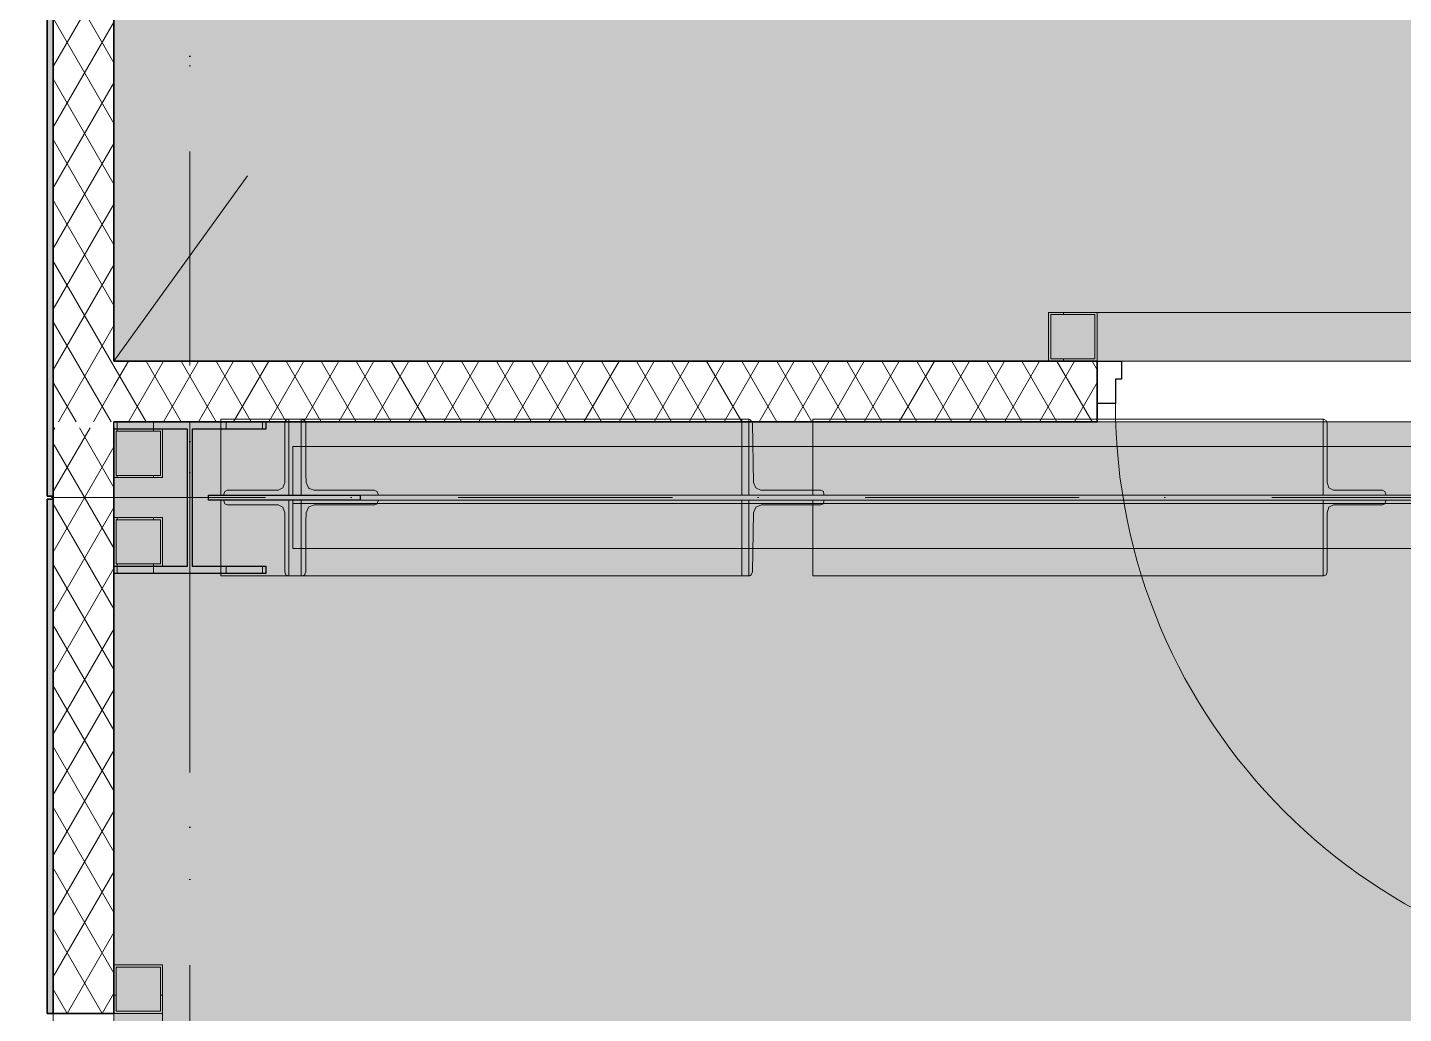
# Model space of a CAD drawing. Header units: millimetres. Extents: x -10605 to 104127, y -15987 to 52426.
# Drawn here: x -268 to 2000, y 21150 to 22775 of the extents above; entities that cross this region are included whole.
import ezdxf
from ezdxf.enums import TextEntityAlignment as Align

# ---------------------------------------------------------------- set-up
doc = ezdxf.new("R2010")
doc.units = ezdxf.units.MM
doc.header["$MEASUREMENT"] = 0
for name, pattern in [('Dot & Dashed', [670.277762, 352.777767, -176.388884, 0, -141.111112]), ('roto_dd', [752.592, 376.296, -376.296]), ('Крупный пунктир', [634.99999, 0, -634.99999])]:
    doc.linetypes.add(name, pattern=pattern)
for name, color, linetype in [('Двери Archicad', 7, 'Continuous'), ('Зоны', 7, 'Continuous'), ('Металлический каркас здания', 7, 'Continuous'), ('Оси', 7, 'Continuous'), ('Стены', 7, 'Continuous'), ('Фасадные панели', 7, 'Continuous')]:
    doc.layers.add(name, color=color, linetype=linetype)
for name, color, linetype, lineweight in [('Двери Archicad_Ном._пера__200', 7, 'Continuous', 0), ('Двери Archicad_Ном._пера__3', 7, 'Continuous', 0), ('Двери Archicad_Ном._пера__97', 7, 'Continuous', 35), ('Двери Archicad_Ном._пера__98', 7, 'Continuous', 25), ('Зоны_Ном._пера__87', 154, 'Continuous', 0), ('Мебель и  оборудование_Ном._пера__200', 7, 'Continuous', 0), ('Металлический каркас здания_Ном._пера__98', 7, 'Continuous', 25), ('Металлический каркас здания_Ном._пера__99', 7, 'Continuous', 15), ('Оси_Ном._пера__200', 7, 'Continuous', 0), ('Паспорта Зон Archicad_Ном._пера__100', 7, 'Continuous', 9), ('Стены _Ном._пера__97', 7, 'Continuous', 35), ('Фасадные панели_Ном._пера__200', 7, 'Continuous', 0), ('Фасадные панели_Ном._пера__97', 7, 'Continuous', 35)]:
    doc.layers.add(name, color=color, linetype=linetype, lineweight=lineweight)
for name, color, linetype, lineweight, true_color in [('Зоны_Ном._пера__2', 7, 'Continuous', 0, 0xc2747474), ('Металлический каркас здания_Ном._пера__51', 7, 'Continuous', 20, 0xc2002000), ('Металлический каркас здания_Ном._пера__53', 7, 'Continuous', 0, 0xc2006200)]:
    doc.layers.add(name, color=color, linetype=linetype, lineweight=lineweight, true_color=true_color)
doc.styles.add('РЎР“Р•РќР•Р\xa0РР\xa0_РЎРўРР›Р¬_1', font='arial.ttf')
pattern_1 = [(90, (0, 0), (-60, 0), [])]
pattern_2 = [(60, (0, 0), (-43.30127, 25), []), (120, (0, 0), (43.30127, 25), [])]

# ---------------------------------------------------------------- blocks, each defined once
blk = doc.blocks.new('Колонна SHS ГК 27')
at = {"layer": 'Металлический каркас здания_Ном._пера__99', "linetype": 'Continuous', "lineweight": 0, "true_color": 0xffffff}
h = blk.add_hatch(dxfattribs=at)
h.set_pattern_fill('Barabбs_tйglakц_бllу', style=0, pattern_type=2)
h.set_pattern_definition(pattern_1)
h.paths.add_polyline_path([(-40, -40), (40, -40), (40, 40), (-40, 40)])
h.paths.add_polyline_path([(-36.4, -36.4), (-36.4, 36.4), (36.4, 36.4), (36.4, -36.4)], flags=0)
at = {"layer": 'Металлический каркас здания_Ном._пера__99', "color": 7, "linetype": 'Continuous', "lineweight": 15}
for p, q in [((40, 40), (-40, 40)), ((-40, 40), (-40, -40)), ((-36.4, -36.4), (-36.4, 36.4)), ((-36.4, 36.4), (36.4, 36.4)), ((36.4, 36.4), (36.4, -36.4)), ((40, -40), (40, 40)), ((-40, -40), (40, -40)), ((36.4, -36.4), (-36.4, -36.4))]:
    blk.add_line(p, q, dxfattribs=at)
blk = doc.blocks.new('Труба Квадратного Сечения ГК SHS 27_5')
at = {"layer": 'Металлический каркас здания_Ном._пера__99', "color": 7, "linetype": 'Continuous', "lineweight": 15}
for p, q in [((505, 40), (0, 40)), ((0, 40), (0, 0)), ((1010, 40), (505, 40)), ((1010, 0), (1010, 40)), ((0, 0), (0, -40)), ((1010, -40), (1010, 0)), ((0, -40), (505, -40)), ((505, -40), (1010, -40))]:
    blk.add_line(p, q, dxfattribs=at)
blk = doc.blocks.new('Труба Квадратного Сечения ГК SHS 27_4')
at = {"layer": 'Металлический каркас здания_Ном._пера__99', "color": 7, "linetype": 'Continuous', "lineweight": 15}
for p, q in [((1150, 40), (0, 40)), ((0, 40), (0, 0)), ((2300, 40), (1150, 40)), ((2300, 0), (2300, 40)), ((0, 0), (0, -40)), ((2300, -40), (2300, 0)), ((0, -40), (1150, -40)), ((1150, -40), (2300, -40))]:
    blk.add_line(p, q, dxfattribs=at)
blk = doc.blocks.new('Кладовая уборочного инвентаря_05_29', base_point=(2074.6, 25618))
at = {"layer": 'Зоны_Ном._пера__87', "linetype": 'Continuous', "lineweight": 0, "true_color": 0x001020}
blk.add_hatch(color=168, dxfattribs=at).paths.add_polyline_path([(4125, 28125), (-125, 28125), (-125, 22225), (4125, 22225)])
at = {"layer": 'Паспорта Зон Archicad_Ном._пера__100', "color": 7, "lineweight": 9, "style": 'РЎР“Р•РќР•Р\xa0РР\xa0_РЎРўРР›Р¬_1'}
for tag, p in [('ROOM_NUMBER', (1969.6, 26358.4)), ('ROOM_AREA', (3452.6, 22594.9))]:
    blk.add_attdef(tag, text='', height=300, dxfattribs=at).set_placement(p, align=Align.MIDDLE_CENTER)
blk = doc.blocks.new('Тамбур_92_46', base_point=(1770.3, 20215.9))
at = {"layer": 'Зоны_Ном._пера__2', "linetype": 'Continuous', "lineweight": 0, "true_color": 0x1d1d1d}
blk.add_hatch(color=250, dxfattribs=at).paths.add_polyline_path([(4125, 17875), (4125, 22125), (-125, 22125), (-125, 17875)])
at = {"layer": 'Паспорта Зон Archicad_Ном._пера__100', "color": 7, "lineweight": 9, "style": 'РЎР“Р•РќР•Р\xa0РР\xa0_РЎРўРР›Р¬_1'}
for tag, p in [('ROOM_NUMBER', (1464.8, 20213.4)), ('ROOM_AREA', (3310, 18287))]:
    blk.add_attdef(tag, text='', height=300, dxfattribs=at).set_placement(p, align=Align.MIDDLE_CENTER)
blk = doc.blocks.new('Перекрытие_69', base_point=(280.8, 21996))
at = {"layer": 'Металлический каркас здания_Ном._пера__98', "color": 7, "linetype": 'Continuous', "lineweight": 25, "flags": 128}
blk.add_lwpolyline([(280.8, 21996), (30.8, 21996), (30.8, 22004), (280.8, 22004)], close=True, dxfattribs=at)
blk = doc.blocks.new('Однопольная Дверь 27')
at = {"layer": 'Двери Archicad_Ном._пера__3', "color": 7, "linetype": 'Continuous', "lineweight": 0}
blk.add_arc((475, 0), 950, 90, 180, dxfattribs=at)
at = {"layer": 'Двери Archicad_Ном._пера__97', "color": 7, "linetype": 'Continuous', "lineweight": 35}
for p, q in [((-505, 30), (-505, 0)), ((505, 30), (505, 0)), ((-505, 0), (-505, -70)), ((-505, 0), (-505, -70)), ((505, 0), (505, -70)), ((505, 0), (505, -70))]:
    blk.add_line(p, q, dxfattribs=at)
at = {"layer": 'Двери Archicad_Ном._пера__98', "color": 7, "linetype": 'Continuous', "lineweight": 25}
for p, q in [((435, 0), (435, 950)), ((435, 950), (475, 950)), ((475, 950), (475, 0)), ((-475, 0), (-505, 0)), ((-505, 0), (-505, -70)), ((-475, -40), (-475, 0)), ((475, 0), (435, 0)), ((505, 0), (475, 0)), ((475, 0), (475, -40)), ((505, -70), (505, 0)), ((-465, -40), (-475, -40)), ((-465, -70), (-465, -40)), ((475, -40), (465, -40)), ((465, -40), (465, -70)), ((-505, -70), (-465, -70)), ((465, -70), (505, -70))]:
    blk.add_line(p, q, dxfattribs=at)
blk = doc.blocks.new('Стена_135', base_point=(-125, 22175))
at = {"layer": 'Стены', "linetype": 'Continuous', "lineweight": 0, "true_color": 0x000000}
h = blk.add_hatch(dxfattribs=at)
h.set_pattern_fill('Batt_Insulation__3_', color=18, style=0, pattern_type=2)
h.set_pattern_definition(pattern_2)
h.paths.add_polyline_path([(-125, 22125), (1495.2, 22125), (1495.2, 22225), (-125, 22225)])
at = {"layer": 'Стены _Ном._пера__97', "color": 7, "linetype": 'Continuous', "lineweight": 35}
for p, q in [((1495.2, 22155), (1495.2, 22225)), ((1495.2, 22125), (1495.2, 22155))]:
    blk.add_line(p, q, dxfattribs=at)
at = {"layer": 'Стены _Ном._пера__97', "color": 7, "linetype": 'Continuous', "lineweight": 35, "flags": 128}
for points in [[(1495.2, 22225), (-125, 22225)], [(-125, 22125), (1495.2, 22125)]]:
    blk.add_lwpolyline(points, dxfattribs=at)
at = {"layer": 'Двери Archicad', "color": 7, "linetype": 'Continuous', "lineweight": 50, "xscale": -1, "zscale": 1000, "rotation": 180}
blk.add_blockref('Однопольная Дверь 27', (2000.2, 22155), dxfattribs=at)
blk = doc.blocks.new('Стена_173', base_point=(-225, 22002.5))
at = {"layer": 'Фасадные панели_Ном._пера__200', "color": 7, "linetype": 'Continuous', "lineweight": 0, "flags": 128}
for points in [[(-235, 27997.5), (-235, 22002.5)], [(-225, 22002.5), (-225, 27997.5)], [(-235, 22002.5), (-225, 22002.5)]]:
    blk.add_lwpolyline(points, dxfattribs=at)
blk = doc.blocks.new('Стена_174', base_point=(-225, 22002.5))
at = {"layer": 'Фасадные панели', "linetype": 'Continuous', "lineweight": 0, "true_color": 0xffffff}
blk.add_hatch(color=7, dxfattribs=at).paths.add_polyline_path([(-225, 22002.5), (-225, 27997.5), (-235, 27997.5), (-235, 22002.5)])
at = {"layer": 'Фасадные панели_Ном._пера__97', "color": 7, "linetype": 'Continuous', "lineweight": 35, "flags": 128}
for points in [[(-235, 27997.5), (-235, 22002.5)], [(-225, 22002.5), (-225, 27997.5)], [(-235, 22002.5), (-225, 22002.5)]]:
    blk.add_lwpolyline(points, dxfattribs=at)
blk = doc.blocks.new('Стена_177', base_point=(-225, 21997.5))
at = {"layer": 'Фасадные панели', "linetype": 'Continuous', "lineweight": 0, "true_color": 0xffffff}
blk.add_hatch(color=7, dxfattribs=at).paths.add_polyline_path([(-235, 21997.5), (-235, 21150), (-225, 21150), (-225, 21997.5)])
at = {"layer": 'Фасадные панели_Ном._пера__97', "color": 7, "linetype": 'Continuous', "lineweight": 35, "flags": 128}
for points in [[(-235, 21997.5), (-235, 21150)], [(-225, 21997.5), (-235, 21997.5)], [(-225, 21150), (-225, 21997.5)], [(-235, 21150), (-225, 21150)]]:
    blk.add_lwpolyline(points, dxfattribs=at)
blk = doc.blocks.new('Стена_178', base_point=(-225, 21997.5))
at = {"layer": 'Фасадные панели_Ном._пера__200', "color": 7, "linetype": 'Continuous', "lineweight": 0, "flags": 128}
for points in [[(-235, 21997.5), (-235, 21150)], [(-225, 21997.5), (-235, 21997.5)], [(-225, 21150), (-225, 21997.5)], [(-235, 21150), (-225, 21150)]]:
    blk.add_lwpolyline(points, dxfattribs=at)
blk = doc.blocks.new('Колонна Универсальная 27')
at = {"layer": 'Металлический каркас здания_Ном._пера__98', "linetype": 'Continuous', "lineweight": 0, "true_color": 0xffffff}
h = blk.add_hatch(dxfattribs=at)
h.set_pattern_fill('Barabбs_tйglakц_бllу', style=0, pattern_type=2)
h.set_pattern_definition(pattern_1)
h.paths.add_polyline_path([(-125, -125), (125, -125), (125, -113), (4, -113), (4, 113), (125, 113), (125, 125), (-125, 125), (-125, 113), (-4, 113), (-4, -113), (-125, -113)])
at = {"layer": 'Металлический каркас здания_Ном._пера__98', "color": 7, "linetype": 'Continuous', "lineweight": 25}
for p, q in [((125, 125), (-125, 125)), ((-125, 125), (-125, 113)), ((125, 113), (125, 125)), ((-125, 113), (-4, 113)), ((-4, 113), (-4, -113)), ((4, -113), (4, 113)), ((4, 113), (125, 113)), ((-4, -113), (-125, -113)), ((-125, -113), (-125, -125)), ((125, -113), (4, -113)), ((125, -125), (125, -113)), ((-125, -125), (125, -125))]:
    blk.add_line(p, q, dxfattribs=at)
blk = doc.blocks.new('Стандартный Маркер Сетки')
at = {"layer": 'Оси_Ном._пера__200', "color": 7, "linetype": 'Dot & Dashed', "lineweight": 0}
blk.add_line((0, 0), (107805.4, 0), dxfattribs=at)
at = {"layer": 'Оси_Ном._пера__200', "color": 7, "lineweight": 0, "style": 'РЎР“Р•РќР•Р\xa0РР\xa0_РЎРўРР›Р¬_1'}
blk.add_attdef('AC_MarkerText_1', text='', height=300, dxfattribs=at).set_placement((108205.4, 150), align=Align.TOP_CENTER)
blk = doc.blocks.new('Двутавp К 26020-83 27_4')
at = {"layer": 'Металлический каркас здания_Ном._пера__98', "color": 7, "linetype": 'Крупный пунктир', "lineweight": 25}
blk.add_line((0, 0), (39750, 0), dxfattribs=at)
blk = doc.blocks.new('Морф_392')
at = {"layer": 'Металлический каркас здания_Ном._пера__99', "color": 7, "linetype": 'Continuous', "lineweight": 15, "flags": 128}
for points in [[(169.8, 21996), (169.8, 21995.5), (169.8, 21991.6)], [(169.8, 21996), (3829.7, 21996)], [(169.8, 21991.6), (169.8, 21990)], [(169.8, 21990), (169.8, 21986.8)], [(169.8, 21990), (3829.7, 21990)], [(169.8, 21986.8), (169.8, 21979), (169.8, 21921.5), (169.8, 21917.6)], [(169.8, 21917.6), (169.8, 21916)], [(3829.7, 21916), (169.8, 21916)]]:
    blk.add_lwpolyline(points, dxfattribs=at)
blk = doc.blocks.new('Морф_393')
at = {"layer": 'Металлический каркас здания_Ном._пера__99', "color": 7, "linetype": 'Continuous', "lineweight": 15, "flags": 128}
for points in [[(1867.4, 21996), (1026.8, 21996)], [(1026.8, 21996), (1026.8, 21871)], [(1867.4, 21996), (1867.4, 21871)], [(1970.9, 21996), (1867.4, 21996)], [(1969.3, 21989.9), (1970.9, 21994.5), (1970.9, 21996)], [(1872.4, 21872.9), (1874, 21877.5), (1874, 21975), (1877.2, 21984.2)], [(1877.2, 21984.2), (1884.8, 21988), (1965.5, 21988), (1969.3, 21989.9)], [(1867.4, 21871), (1026.8, 21871)], [(1867.4, 21871), (1868.6, 21871), (1872.4, 21872.9)]]:
    blk.add_lwpolyline(points, dxfattribs=at)
blk = doc.blocks.new('Морф_394')
at = {"layer": 'Металлический каркас здания_Ном._пера__99', "color": 7, "linetype": 'Continuous', "lineweight": 15, "flags": 128}
for points in [[(57.7, 21989.9), (56.1, 21994.5), (56.1, 21996)], [(56.1, 21996), (163.3, 21996)], [(163.3, 21996), (909.8, 21996)], [(163.3, 21996), (163.3, 21871)], [(909.8, 21996), (909.8, 21871)], [(153.2, 21984.2), (145.3, 21988), (61.7, 21988), (57.7, 21989.9)], [(158.1, 21872.9), (156.4, 21877.5), (156.4, 21975), (153.2, 21984.2)], [(163.3, 21871), (162, 21871), (158.1, 21872.9)], [(163.3, 21871), (909.8, 21871)]]:
    blk.add_lwpolyline(points, dxfattribs=at)
blk = doc.blocks.new('Морф_395')
at = {"layer": 'Металлический каркас здания_Ном._пера__53', "linetype": 'Continuous', "lineweight": 0, "true_color": 0x006200}
blk.add_hatch(color=98, dxfattribs=at).paths.add_polyline_path([(183.4, 21996), (183.4, 21871), (184.7, 21871), (184.9, 21871), (185.4, 21871.3), (189.3, 21872.9), (189.6, 21873.6), (191.2, 21877.5), (191.2, 21960.2), (191.5, 21975), (194.8, 21982.8), (195.4, 21984.2), (196.9, 21984.8), (204.8, 21988), (288.3, 21988), (303.9, 21988), (304.6, 21988.3), (308.6, 21989.9), (308.6, 21990.6), (310.3, 21994.5), (310.2, 21994.7), (310.2, 21996)])
at = {"layer": 'Металлический каркас здания_Ном._пера__51', "color": 98, "linetype": 'Continuous', "lineweight": 20, "true_color": 0x002000}
for p, q in [((183.4, 21996), (183.4, 21871)), ((310.2, 21996), (183.4, 21996))]:
    blk.add_line(p, q, dxfattribs=at)
at = {"layer": 'Металлический каркас здания_Ном._пера__51', "color": 98, "linetype": 'Continuous', "lineweight": 20, "true_color": 0x002000, "flags": 128}
for points in [[(310.2, 21996), (310.2, 21994.7), (310.3, 21994.5)], [(195.4, 21984.2), (194.8, 21982.8), (191.5, 21975), (191.2, 21960.2), (191.2, 21877.5), (189.6, 21873.6), (189.3, 21872.9)], [(308.6, 21989.9), (304.6, 21988.3), (303.9, 21988), (288.3, 21988), (204.8, 21988), (196.9, 21984.8), (195.4, 21984.2)], [(310.3, 21994.5), (308.6, 21990.6), (308.6, 21989.9)], [(189.3, 21872.9), (185.4, 21871.3), (184.9, 21871), (184.7, 21871), (183.4, 21871)]]:
    blk.add_lwpolyline(points, dxfattribs=at)
at = {"layer": 'Металлический каркас здания_Ном._пера__99', "color": 7, "linetype": 'Continuous', "lineweight": 15, "flags": 128}
for points in [[(183.4, 21996), (51.2, 21996)], [(51.2, 21996), (51.2, 21871)], [(921.2, 21996), (183.4, 21996)], [(921.2, 21996), (921.2, 21871)], [(1044.4, 21996), (921.2, 21996)], [(1044.4, 21989.9), (1044.8, 21994.6), (1044.4, 21996)], [(303.9, 21988), (204.7, 21988)], [(925.1, 21872.9), (927.1, 21877.5), (928.9, 21975.1), (932.8, 21984.2)], [(932.8, 21984.2), (942, 21988.1), (1039.8, 21988), (1044.4, 21989.9)], [(1039.8, 21988), (941.8, 21988)], [(183.4, 21871), (51.2, 21871)], [(921.2, 21871), (183.4, 21871)], [(921.2, 21871), (922.2, 21871.1), (925.1, 21872.9)]]:
    blk.add_lwpolyline(points, dxfattribs=at)
blk = doc.blocks.new('Морф_396')
at = {"layer": 'Металлический каркас здания_Ном._пера__99', "color": 7, "linetype": 'Continuous', "lineweight": 15, "flags": 128}
for points in [[(1026.8, 22004), (1026.8, 22129)], [(1867.4, 22129), (1026.8, 22129)], [(1867.4, 22004), (1867.4, 22129)], [(1867.4, 22129), (1868.6, 22129), (1872.4, 22127.1)], [(1872.4, 22127.1), (1874, 22122.5), (1874, 22025), (1877.2, 22015.8)], [(1867.4, 22004), (1026.8, 22004)], [(1970.9, 22004), (1867.4, 22004)], [(1877.2, 22015.8), (1884.8, 22012), (1965.5, 22012), (1969.3, 22010.1)], [(1969.3, 22010.1), (1970.9, 22005.5), (1970.9, 22004)]]:
    blk.add_lwpolyline(points, dxfattribs=at)
blk = doc.blocks.new('Морф_397')
at = {"layer": 'Металлический каркас здания_Ном._пера__99', "color": 7, "linetype": 'Continuous', "lineweight": 15, "flags": 128}
for points in [[(158.1, 22127.1), (156.4, 22122.5), (156.4, 22025), (153.2, 22015.8)], [(163.3, 22129), (162, 22129), (158.1, 22127.1)], [(163.3, 22004), (163.3, 22129)], [(163.3, 22129), (909.8, 22129)], [(909.8, 22004), (909.8, 22129)], [(57.7, 22010.1), (56.1, 22005.5), (56.1, 22004)], [(56.1, 22004), (163.3, 22004)], [(153.2, 22015.8), (145.3, 22012), (61.7, 22012), (57.7, 22010.1)], [(163.3, 22004), (909.8, 22004)]]:
    blk.add_lwpolyline(points, dxfattribs=at)
blk = doc.blocks.new('Морф_398')
at = {"layer": 'Металлический каркас здания_Ном._пера__53', "linetype": 'Continuous', "lineweight": 0, "true_color": 0x006200}
blk.add_hatch(color=98, dxfattribs=at).paths.add_polyline_path([(183.4, 22004), (310.2, 22004), (310.2, 22005.3), (310.3, 22005.5), (308.6, 22009.4), (308.6, 22010.1), (304.6, 22011.7), (303.9, 22012), (288.3, 22012), (204.8, 22012), (196.9, 22015.2), (195.4, 22015.8), (194.8, 22017.2), (191.5, 22025), (191.2, 22039.8), (191.2, 22122.5), (189.6, 22126.4), (189.3, 22127.1), (185.4, 22128.7), (184.9, 22129), (184.7, 22129), (183.4, 22129)])
at = {"layer": 'Металлический каркас здания_Ном._пера__51', "color": 98, "linetype": 'Continuous', "lineweight": 20, "true_color": 0x002000}
for p in [(183.4, 22129), (310.2, 22004)]:
    blk.add_line(p, (183.4, 22004), dxfattribs=at)
at = {"layer": 'Металлический каркас здания_Ном._пера__51', "color": 98, "linetype": 'Continuous', "lineweight": 20, "true_color": 0x002000, "flags": 128}
for points in [[(189.3, 22127.1), (185.4, 22128.7), (184.9, 22129), (184.7, 22129), (183.4, 22129)], [(189.3, 22127.1), (189.6, 22126.4), (191.2, 22122.5), (191.2, 22039.8), (191.5, 22025), (194.8, 22017.2), (195.4, 22015.8)], [(195.4, 22015.8), (196.9, 22015.2), (204.8, 22012), (288.3, 22012), (303.9, 22012), (304.6, 22011.7), (308.6, 22010.1)], [(308.6, 22010.1), (308.6, 22009.4), (310.3, 22005.5)], [(310.3, 22005.5), (310.2, 22005.3), (310.2, 22004)]]:
    blk.add_lwpolyline(points, dxfattribs=at)
at = {"layer": 'Металлический каркас здания_Ном._пера__99', "color": 7, "linetype": 'Continuous', "lineweight": 15, "flags": 128}
for points in [[(51.2, 22004), (51.2, 22129)], [(183.4, 22129), (51.2, 22129)], [(921.2, 22129), (183.4, 22129)], [(921.2, 22004), (921.2, 22129)], [(921.2, 22129), (922.2, 22128.9), (925.1, 22127.1)], [(925.1, 22127.1), (927.1, 22122.5), (928.9, 22024.9), (932.8, 22015.8)], [(183.4, 22004), (51.2, 22004)], [(921.2, 22004), (183.4, 22004)], [(303.9, 22012), (204.7, 22012)], [(1044.4, 22004), (921.2, 22004)], [(932.8, 22015.8), (942, 22011.9), (1039.8, 22012), (1044.4, 22010.1)], [(1039.8, 22012), (941.8, 22012)], [(1044.4, 22010.1), (1044.8, 22005.4), (1044.4, 22004)]]:
    blk.add_lwpolyline(points, dxfattribs=at)
blk = doc.blocks.new('Морф_405')
at = {"layer": 'Металлический каркас здания_Ном._пера__99', "color": 7, "linetype": 'Continuous', "lineweight": 15, "flags": 128}
for points in [[(169.8, 22004), (169.7, 22020.9), (169.8, 22084)], [(169.8, 22083.9), (169.8, 22084)], [(3829.7, 22084), (169.8, 22084)], [(169.8, 22084), (169.8, 22004)], [(169.8, 22082), (169.8, 22083.9)], [(169.8, 22008.5), (169.7, 22004.4)], [(169.8, 22004), (169.7, 22004.4)], [(3829.7, 22004), (169.8, 22004)]]:
    blk.add_lwpolyline(points, dxfattribs=at)
blk = doc.blocks.new('Металлическая Двупольная дверь 27_2')
at = {"layer": 'Двери Archicad_Ном._пера__200', "color": 7, "linetype": 'Continuous', "lineweight": 0}
for p, q in [((-1100, 0), (-1150, 0)), ((-1150, 0), (-1150, -100)), ((-1100, -100), (-1100, 0)), ((1150, 0), (1100, 0)), ((1100, 0), (1100, -100)), ((1150, -100), (1150, 0)), ((-1150, -100), (-1100, -100)), ((1100, -100), (1150, -100))]:
    blk.add_line(p, q, dxfattribs=at)
at = {"layer": 'Двери Archicad_Ном._пера__3', "color": 7, "linetype": 'Continuous', "lineweight": 0}
for p, q in [((-1100, 1100), (-1100, 1020)), ((-1060, 1100), (-1100, 1100)), ((-1060, 1020), (-1060, 1100)), ((1060, 1020), (1060, 1100)), ((1060, 1100), (1100, 1100)), ((1100, 1100), (1100, 1020)), ((-1100, 1020), (-1060, 1020)), ((-1080, 1020), (-1080, 80)), ((1100, 1020), (1060, 1020)), ((1080, 1020), (1080, 80)), ((-1060, 80), (-1100, 80)), ((-1100, 80), (-1100, 0)), ((-1060, 0), (-1060, 80)), ((1060, 0), (1060, 80)), ((1060, 80), (1100, 80)), ((1100, 80), (1100, 0)), ((-1100, 0), (-1060, 0)), ((1100, 0), (1060, 0))]:
    blk.add_line(p, q, dxfattribs=at)
at = {"layer": 'Двери Archicad_Ном._пера__3', "color": 7, "linetype": 'Continuous', "lineweight": 0, "flags": 128}
for points in [[(-1100, 1020), (-1100, 80), (-1080, 80), (-1080, 1020)], [(-1080, 1020), (-1080, 80), (-1060, 80), (-1060, 1020)], [(1080, 1020), (1080, 80), (1060, 80), (1060, 1020)], [(1100, 1020), (1100, 80), (1080, 80), (1080, 1020)]]:
    blk.add_lwpolyline(points, close=True, dxfattribs=at)
at = {"layer": 'Двери Archicad_Ном._пера__3', "color": 7, "linetype": 'Continuous', "lineweight": 0}
for centre, start, end in [((-1100, 0), 0, 90), ((1100, 0), 90, 180)]:
    blk.add_arc(centre, 1100, start, end, dxfattribs=at)
at = {"layer": 'Двери Archicad_Ном._пера__97', "color": 7, "linetype": 'Continuous', "lineweight": 35}
for p, q in [((-1150, 0), (-1150, -100)), ((-1150, 0), (-1150, -100)), ((1150, 0), (1150, -100)), ((1150, 0), (1150, -100))]:
    blk.add_line(p, q, dxfattribs=at)
blk = doc.blocks.new('Стена_415', base_point=(-125, -125))
at = {"layer": 'Стены', "linetype": 'Continuous', "lineweight": 0, "true_color": 0x000000}
h = blk.add_hatch(dxfattribs=at)
h.set_pattern_fill('Batt_Insulation__3_', color=18, style=0, pattern_type=2)
h.set_pattern_definition(pattern_2)
h.paths.add_polyline_path([(-125, 22125), (-125, 28225), (-225, 28225), (-225, 22125)])
h = blk.add_hatch(dxfattribs=at)
h.set_pattern_fill('Batt_Insulation__3_', color=18, style=0, pattern_type=2)
h.set_pattern_definition(pattern_2)
h.paths.add_polyline_path([(-125, 22115), (-225, 22115), (-225, 21150), (-125, 21150)])
at = {"layer": 'Стены _Ном._пера__97', "color": 7, "linetype": 'Continuous', "lineweight": 35}
blk.add_line((-225, 21150), (-125, 21150), dxfattribs=at)
at = {"layer": 'Стены _Ном._пера__97', "color": 7, "linetype": 'Continuous', "lineweight": 35, "flags": 128}
for points in [[(-225, 40225), (-225, 21150)], [(-125, 22225), (-125, 28125)], [(-125, 21150), (-125, 22115)]]:
    blk.add_lwpolyline(points, dxfattribs=at)
at = {"layer": 'Двери Archicad', "color": 7, "linetype": 'Continuous', "lineweight": 50, "zscale": 1000, "rotation": 90}
blk.add_blockref('Металлическая Двупольная дверь 27_2', (-225, 20000), dxfattribs=at)
blk = doc.blocks.new('Стандартный Маркер Сетки_4')
at = {"layer": 'Оси_Ном._пера__200', "color": 7, "linetype": 'Dot & Dashed', "lineweight": 0}
blk.add_line((0, 0), (55187, 0), dxfattribs=at)
at = {"layer": 'Оси_Ном._пера__200', "color": 7, "lineweight": 0, "style": 'РЎР“Р•РќР•Р\xa0РР\xa0_РЎРўРР›Р¬_1'}
blk.add_attdef('AC_MarkerText_1', text='', height=300, rotation=90, dxfattribs=at).set_placement((55368.5, -68.6), align=Align.TOP_CENTER)

msp = doc.modelspace()

# ---------------------------------------------------------------- linework, layer by layer
at = {"layer": 'Зоны_Ном._пера__2', "color": 8, "linetype": 'Continuous', "lineweight": 0, "true_color": 0x747474, "flags": 128}
msp.add_lwpolyline([(4125, 17875), (4125, 22125.00005), (-125, 22125.00005), (-125, 17875)], close=True, dxfattribs=at)
at = {"layer": 'Зоны_Ном._пера__87', "color": 154, "linetype": 'Continuous', "lineweight": 0, "flags": 128}
msp.add_lwpolyline([(4125, 28125.00005), (-125, 28125.00005), (-125, 22225.00005), (4125, 22225.00005)], close=True, dxfattribs=at)
at = {"layer": 'Мебель и  оборудование_Ном._пера__200', "color": 7, "linetype": 'roto_dd', "lineweight": 0, "flags": 128}
msp.add_lwpolyline([(-125, 22225.00005), (4125, 28125.00005)], dxfattribs=at)

# ---------------------------------------------------------------- block references
at = {"layer": 'Зоны', "color": 7, "linetype": 'Continuous', "lineweight": 9}
for name, p in [('Кладовая уборочного инвентаря_05_29', (2074.5983, 25618.00955)), ('Тамбур_92_46', (1770.31066, 20215.91487))]:
    msp.add_blockref(name, p, dxfattribs=at)
at = {"layer": 'Металлический каркас здания', "color": 7, "linetype": 'Continuous', "lineweight": 9, "xscale": -1, "zscale": 1000, "rotation": 90}
msp.add_blockref('Двутавp К 26020-83 27_4', (0, 39875.00005), dxfattribs=at)
at = {"layer": 'Металлический каркас здания', "linetype": 'Continuous', "lineweight": 0}
for name in ['Морф_398', 'Морф_397', 'Морф_396', 'Морф_405', 'Морф_395', 'Морф_394', 'Морф_392', 'Морф_393']:
    msp.add_blockref(name, (0, 0), dxfattribs=at)
at = {"layer": 'Металлический каркас здания', "color": 7, "linetype": 'Continuous', "lineweight": 25}
msp.add_blockref('Перекрытие_69', (280.79105, 21996.00005), dxfattribs=at)
at = {"layer": 'Металлический каркас здания_Ном._пера__98', "color": 7, "linetype": 'Continuous', "lineweight": 25, "xscale": -1, "zscale": 1000}
msp.add_blockref('Колонна Универсальная 27', (-0.02444, 22000.00005), dxfattribs=at)
at = {"layer": 'Металлический каркас здания_Ном._пера__99', "color": 7, "linetype": 'Continuous', "lineweight": 15, "xscale": -1, "zscale": 1000}
for name, p, rotation in [('Колонна SHS ГК 27', (1455.22895, 22265.00005), 180), ('Труба Квадратного Сечения ГК SHS 27_4', (-85, 18850.00002), 270)]:
    msp.add_blockref(name, p, dxfattribs=dict(at, rotation=rotation))
at = {"layer": 'Металлический каркас здания_Ном._пера__99', "color": 7, "linetype": 'Continuous', "lineweight": 15, "zscale": 1000}
for name, p, rotation in [('Труба Квадратного Сечения ГК SHS 27_5', (2505.22895, 22265.00005), 180), ('Колонна SHS ГК 27', (-85, 21190.00002), 90)]:
    msp.add_blockref(name, p, dxfattribs=dict(at, rotation=rotation))
at = {"layer": 'Металлический каркас здания_Ном._пера__99', "color": 7, "linetype": 'Continuous', "lineweight": 15, "xscale": -1, "zscale": 1000}
for p in [(-85, 22073.00005), (-85, 21927.00005)]:
    msp.add_blockref('Колонна SHS ГК 27', p, dxfattribs=at)
at = {"layer": 'Оси', "color": 8, "linetype": 'Continuous', "lineweight": 0, "true_color": 0x747474, "zscale": 1000, "rotation": 270}
msp.add_blockref('Стандартный Маркер Сетки_4', (0, 40000.00005), dxfattribs=at)
at = {"layer": 'Оси', "color": 8, "linetype": 'Continuous', "lineweight": 0, "true_color": 0x747474, "xscale": -1, "zscale": 1000}
msp.add_blockref('Стандартный Маркер Сетки', (98000.00007, 22000.00005), dxfattribs=at)
at = {"layer": 'Стены', "color": 7, "lineweight": 35}
for name, p in [('Стена_415', (-125, -124.99993)), ('Стена_135', (-125, 22175.00005))]:
    msp.add_blockref(name, p, dxfattribs=at)
at = {"layer": 'Фасадные панели', "color": 7, "lineweight": 35}
for name, p in [('Стена_173', (-225.00007, 22002.50019)), ('Стена_174', (-225.00007, 22002.50019)), ('Стена_177', (-225.00007, 21997.50019)), ('Стена_178', (-225.00007, 21997.50019))]:
    msp.add_blockref(name, p, dxfattribs=at)

doc.saveas('drawing.dxf')
